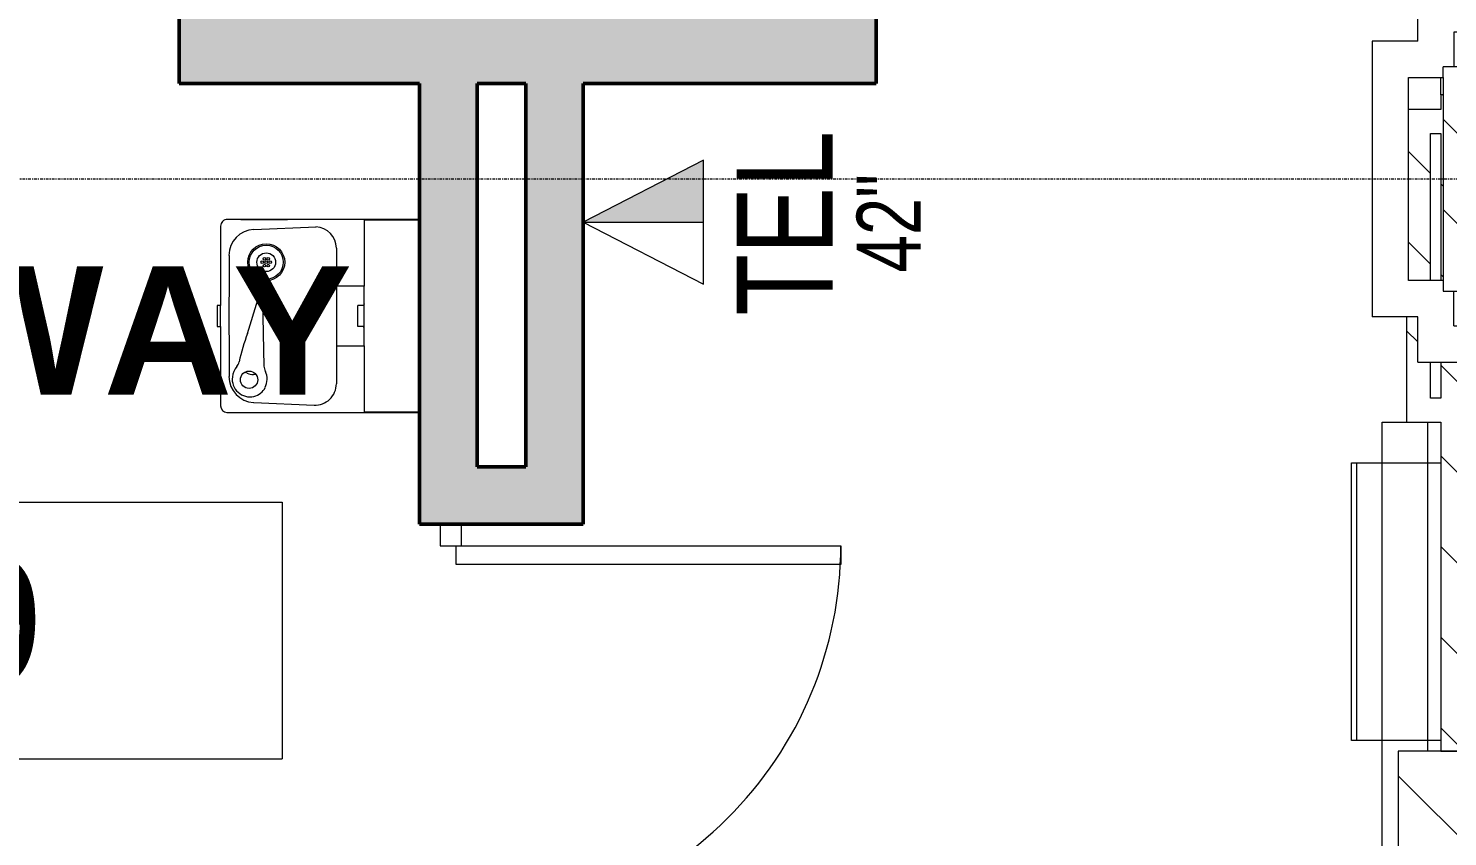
# Model space of a CAD drawing. Header units: inches. Extents: x -1205 to 1409, y -1117 to 895.
# Drawn here: x 677.9 to 810.8, y 461 to 536.6 of the extents above; entities that cross this region are included whole.
import ezdxf

# ---------------------------------------------------------------- set-up
doc = ezdxf.new("R2010")
doc.units = ezdxf.units.IN
doc.header["$MEASUREMENT"] = 0
doc.linetypes.add('Grid Line 1_4_', pattern=[0.4375, 0.25, -0.0625, 0.0625, -0.0625])
for name, color, linetype, lineweight in [('A-ANNO-NOTE', 131, 'Continuous', 9), ('A-AREA-IDEN', 2, 'Continuous', 9), ('A-DOOR', 31, 'Continuous', 13), ('A-FLOR', 192, 'Continuous', 13), ('A-GENM', 13, 'Continuous', 9), ('A-GLAZ-CWMG', 51, 'Continuous', 9), ('A-WALL', 113, 'Continuous', 13), ('A-WALL-PATT', 111, 'Continuous', 13), ('I-WALL', 2, 'Continuous', 13), ('P-SANR-FIXT', 6, 'Continuous', 9), ('Q-SPCQ', 91, 'Continuous', 13), ('S-COLS', 52, 'Continuous', 13), ('S-GRID', 1, 'Continuous', 9)]:
    doc.layers.add(name, color=color, linetype=linetype, lineweight=lineweight)
doc.styles.add('Arial_1', font='arial.ttf', dxfattribs={"width": 0.75, "height": 9})
doc.styles.add('Arial_2', font='arial.ttf', dxfattribs={"width": 0.75, "height": 6})
doc.styles.add('Arial_5', font='arial.ttf', dxfattribs={"height": 12})
doc.styles.add('Arial_B', font='arialbd.ttf', dxfattribs={"height": 12})
pattern_1 = [(135, (0, 0), (-4.24264, -4.24264), [])]

# ---------------------------------------------------------------- blocks, each defined once
blk = doc.blocks.new('Decorative-Pier - 8th - Standard-2247962-8TH FLOOR TELECOM PLAN')
at = {"layer": 'A-GENM'}
h = blk.add_hatch(dxfattribs=at)
h.set_pattern_fill('FP_30', color=53, style=0, pattern_type=2)
h.set_pattern_definition([(225, (522.506, -820.364), (4.24264, -4.24264), [])])
h.paths.add_polyline_path([(10.5, -9), (10.5, -4), (-10.5, -4), (-10.5, -10), (10.5, -10)], flags=0)
at = {"layer": 'A-GENM', "color": 53}
for p, q in [((-17.14, -0.61), (-10.5, -0.61)), ((-17.14, -0.61), (-17.14, -12.39)), ((-10.5, -0.61), (-10.5, -4)), ((10.5, -4), (10.5, -0.61)), ((10.5, -0.61), (17.14, -0.61)), ((17.14, -12.39), (17.14, -0.61)), ((-13.75, -4), (-13.75, -9)), ((-13.75, -4), (-10.5, -4)), ((13.75, -4), (10.5, -4)), ((13.75, -9), (13.75, -4)), ((-13.75, -9), (-10.5, -9)), ((-10.5, -9), (-10.5, -10)), ((10.5, -10), (10.5, -9)), ((13.75, -9), (10.5, -9)), ((-9.5, -10), (-10.5, -10)), ((-9.5, -13.25), (-9.5, -10)), ((9.5, -10), (10.5, -10)), ((9.5, -10), (9.5, -13.25)), ((-12.89, -12.39), (-17.14, -12.39)), ((-12.89, -12.39), (-12.89, -16.64)), ((9.5, -13.25), (-9.5, -13.25)), ((17.14, -12.39), (12.89, -12.39)), ((12.89, -12.39), (12.89, -16.64)), ((-12.89, -16.64), (12.89, -16.64))]:
    blk.add_line(p, q, dxfattribs=at)
at = {"layer": 'S-COLS', "color": 133, "lineweight": 20}
for p, q in [((10.5, -4), (-10.5, -4)), ((-10.5, -4), (-10.5, -9)), ((10.5, -9), (10.5, -4)), ((-9.5, -10), (9.5, -10))]:
    blk.add_line(p, q, dxfattribs=at)
blk = doc.blocks.new('equip-water-cooler-elkay-vrc8v2-ezh2o-vrc - LVRC8WSK-1385217-8TH FLOOR TELECOM PLAN')
at = {"layer": 'P-SANR-FIXT', "color": 53}
for p, q in [((-0.99, 18.62), (-8.41, 18.62)), ((-1.77, 18.62), (-6.27, 18.62)), ((0.99, 18.95), (-0.99, 18.95)), ((-0.99, 18.95), (-0.99, 18.62)), ((-0.99, 18.62), (0.99, 18.62)), ((0.99, 18.62), (0.99, 18.95)), ((8.4, 18.62), (0.99, 18.62)), ((6.23, 18.62), (1.73, 18.62)), ((-9.03, 18.03), (-9.03, 0)), ((9.04, 0), (9.04, 17.99)), ((-9.03, 16.72), (-9.03, 12.35)), ((-5.36, 16.13), (-5.3, 16.4)), ((-1.63, 16.12), (1.51, 15.14)), ((9.04, 16.72), (9.04, 12.35)), ((-8.1, 15.53), (-8.35, 9.88)), ((-5.52, 15.28), (-5.47, 15.54)), ((1.46, 14.71), (-4.69, 14.57)), ((1.61, 14.72), (1.46, 14.71)), ((1.51, 15.14), (1.7, 15.08)), ((1.81, 14.73), (1.61, 14.72)), ((1.7, 15.08), (1.89, 15.01)), ((2.01, 14.76), (1.81, 14.73)), ((1.89, 15.01), (2.07, 14.93)), ((2.19, 14.82), (2.01, 14.76)), ((2.07, 14.93), (2.19, 14.82)), ((8.1, 15.51), (8.35, 9.69)), ((6.35, 7.79), (-6.35, 7.79)), ((2.79, 7.79), (-2.79, 7.79)), ((-2.79, 7.79), (-2.79, 5.17)), ((2.79, 5.17), (2.79, 7.79)), ((-0.97, 5.77), (0.97, 5.77)), ((-0.97, 5.26), (-0.97, 5.77)), ((0.97, 5.26), (0.97, 5.77)), ((-2.79, 5.17), (-8.98, 5.17)), ((-8.98, 5.17), (-8.98, 0)), ((-2.79, 5.17), (2.79, 5.17)), ((-1.14, 5.17), (-0.97, 5.26)), ((1.15, 5.17), (0.97, 5.26)), ((8.98, 5.17), (2.79, 5.17)), ((8.98, 0), (8.98, 5.17))]:
    blk.add_line(p, q, dxfattribs=at)
for centre, radius in [((5.03, 14.35), 1.73), ((5.03, 14.35), 1.59), ((5.03, 14.35), 0.875), ((4.71, 14.53), 0.125), ((5.03, 14.72), 0.125), ((5.35, 14.53), 0.125), ((4.71, 14.16), 0.125), ((5.03, 14.35), 0.125), ((5.03, 13.97), 0.125), ((5.35, 14.16), 0.125)]:
    blk.add_circle(centre, radius, dxfattribs=at)
for centre, radius, start, end in [((-8.41, 18), 0.62, 90, 177.1403), ((8.4, 17.99), 0.633, 360, 90), ((-5.67, 15.41), 2.43, 90.0791, 177.0224), ((-5.91, 15.88), 1.66, 82.6943, 192.8695), ((-5.93, 15.62), 1.92, 51.2272, 83.1023), ((0.03, -4111.86), 4129.7, 89.92169, 90.07915), ((5.67, 15.41), 2.43, 2.4758, 89.9217), ((-4, 17.97), 1.12, 229.3661, 254.4886), ((-10.52, -9.69), 27.3, 70.9842, 76.8247), ((-6.03, 15.84), 1.54, 192.6373, 244.8968), ((-4.6, 13.32), 1.25, 94.2794, 118.1279), ((-6.35, 9.79), 2, 177.4609, 270), ((6.35, 9.79), 2, 270, 357.2546)]:
    blk.add_arc(centre, radius, start, end, dxfattribs=at)
blk.add_ellipse((-5.97, 15.96), major_axis=(0, 0.816), ratio=0.998952, dxfattribs=at)
for centre, major_axis, ratio, start_param, end_param in [((-3.9, 15.54), (0, 1.58), 0.998838, 1.184899, 1.570796), ((-5.91, 15.98), (1.71, 0), 0.998128, 4.248139, 5.148329)]:
    blk.add_ellipse(centre, major_axis=major_axis, ratio=ratio, start_param=start_param, end_param=end_param, dxfattribs=at)
blk = doc.blocks.new('Fire Hose Cabinet - 26_ x 8_5_ x 36_-3487109-8TH FLOOR TELECOM PLAN')
at = {"layer": 'Q-SPCQ', "color": 53, "lineweight": 9}
for p, q in [((-17.32, 4), (-17.32, 12.37)), ((-17.32, 12.37), (8.68, 12.37)), ((8.68, 12.37), (8.68, 4)), ((-17.32, 11.87), (8.68, 11.87)), ((8.68, 4), (-17.32, 4))]:
    blk.add_line(p, q, dxfattribs=at)
blk = doc.blocks.new('Curtain Wall-Store Front-Sgl w swing _ Bar - Elev_ Lobby-3258660-8TH FLOOR TELECOM PLAN')
at = {"layer": 'A-DOOR', "color": 133, "lineweight": 20}
for p, q in [((-18, 36.5), (-16.25, 36.5)), ((-18, 1), (-18, 36.5)), ((-16.25, 36.5), (-16.25, 0.5)), ((-16.25, 0.5), (-18, 0.5))]:
    blk.add_line(p, q, dxfattribs=at)
at = {"layer": 'A-DOOR', "color": 53, "lineweight": 9}
blk.add_arc((-18, 0.5), 36, 359.5, 90, dxfattribs=at)
blk = doc.blocks.new('Rectangular Mullion - 2_ x 2_ Office Front-1492531-8TH FLOOR TELECOM PLAN')
at = {"layer": 'A-GLAZ-CWMG', "color": 133, "lineweight": 20}
for p, q in [((0, 1), (-2, 1)), ((-2, 1), (-2, -1)), ((0, -1), (0, 1)), ((-2, -1), (0, -1))]:
    blk.add_line(p, q, dxfattribs=at)
blk = doc.blocks.new('18433_1 - AEO NY - CENTRAL_rvt-1-8TH FLOOR TELECOM PLAN')
at = {"layer": 'A-WALL-PATT', "lineweight": 9}
h = blk.add_hatch(dxfattribs=at)
h.set_pattern_fill('FP_1', color=53, style=0, pattern_type=2)
h.set_pattern_definition(pattern_1)
h.paths.add_polyline_path([(818.15, 468.96), (818.15, 505.36), (810.15, 505.36), (810.15, 468.96)], flags=0)
h.paths.add_polyline_path([(814.26, 508.76), (816.36, 508.76), (816.36, 512.01), (811.36, 512.01), (811.36, 508.76)], flags=0)
h.paths.add_polyline_path([(818.11, 512.01), (818.15, 512.01), (818.15, 530.38), (816.36, 530.38), (816.36, 512.01), (817.86, 512.01)], flags=0)
h.paths.add_polyline_path([(810.36, 513.01), (810.36, 530.38), (810.15, 530.38), (810.15, 513.01)], flags=0)
h.paths.add_polyline_path([(810.15, 570.38), (818.15, 570.38), (818.15, 797.38), (810.15, 797.38), (810.15, 790.38), (810.4, 790.38), (810.4, 590.38), (810.15, 590.38), (810.15, 578.65)], flags=0)
at = {"layer": 'A-WALL-PATT'}
h = blk.add_hatch(color=253, dxfattribs=at)
h.paths.add_polyline_path([(692.02, 531.45), (696.9, 531.45), (696.9, 541.7), (692.02, 541.7)], flags=0)
h.paths.add_polyline_path([(692.02, 581.7), (696.9, 581.7), (696.9, 585.01), (692.02, 585.01)], flags=0)
blk.add_hatch(color=253, dxfattribs=at).paths.add_polyline_path([(714.52, 531.45), (757.27, 531.45), (757.27, 538.7), (696.9, 538.7), (696.9, 531.45)], flags=0)
at = {"layer": 'A-WALL-PATT', "lineweight": 5}
h = blk.add_hatch(color=9, dxfattribs=at)
h.paths.add_polyline_path([(714.52, -62.56), (719.9, -62.56), (719.9, -62.12), (714.52, -62.12)], flags=0)
h.paths.add_polyline_path([(719.56, 6.41), (714.52, 6.61), (714.52, 6.21), (717.68, 6.34)], flags=0)
h.paths.add_polyline_path([(719.64, -2.56), (719.9, -2.56), (719.9, 8.81), (714.52, 8.81), (714.52, 8.62), (719.64, 8.41), (719.56, 6.41), (719.64, 4.41), (714.52, 4.21), (714.52, -2.56)], flags=0)
h.paths.add_polyline_path([(714.52, 490.19), (719.9, 490.19), (719.9, 531.45), (714.52, 531.45), (714.52, 518.15)], flags=0)
h = blk.add_hatch(color=9, dxfattribs=at)
h.paths.add_polyline_path([(724.46, 2.81), (729.84, 2.81), (729.84, 39.56), (724.46, 39.56), (724.46, 34.15)], flags=0)
h.paths.add_polyline_path([(729.84, 495.56), (729.84, 531.45), (724.46, 531.45), (724.46, 495.56)], flags=0)
at = {"layer": 'A-WALL-PATT', "lineweight": 9}
h = blk.add_hatch(dxfattribs=at)
h.set_pattern_fill('FP_1', color=53, style=0, pattern_type=2)
h.set_pattern_definition(pattern_1)
h.paths.add_polyline_path([(809.18, 502.01), (809.18, 505.36), (807.97, 505.36), (807.97, 509.61), (806.93, 509.61), (806.93, 502.01), (807.97, 502.01)], flags=0)
h.paths.add_polyline_path([(807.97, 513.01), (809.18, 513.01), (809.18, 529.01), (807.11, 529.01), (807.11, 513.01), (807.93, 513.01)], flags=0)
h = blk.add_hatch(dxfattribs=at)
h.set_pattern_fill('FP_1', color=53, style=0, pattern_type=2)
h.set_pattern_definition(pattern_1)
h.paths.add_polyline_path([(806.93, 499.76), (810.15, 499.76), (810.15, 502.01), (806.93, 502.01)], flags=0)
at = {"layer": 'A-WALL-PATT', "lineweight": 5}
blk.add_hatch(color=9, dxfattribs=at).paths.add_polyline_path([(729.84, 490.19), (729.84, 495.56), (719.9, 495.56), (719.9, 490.19)], flags=0)
at = {"layer": 'A-WALL-PATT', "lineweight": 9}
h = blk.add_hatch(dxfattribs=at)
h.set_pattern_fill('FP_1', color=53, style=0, pattern_type=2)
h.set_pattern_definition(pattern_1)
h.paths.add_polyline_path([(806.15, 91.71), (818.15, 91.71), (818.15, 118.13), (806.15, 118.13)], flags=0)
h.paths.add_polyline_path([(806.15, 155.63), (818.15, 155.63), (818.15, 207.63), (806.15, 207.63)], flags=0)
h.paths.add_polyline_path([(818.15, 245.13), (818.15, 307.13), (806.15, 307.13), (806.15, 245.13)], flags=0)
h.paths.add_polyline_path([(806.15, 344.63), (818.15, 344.63), (818.15, 398.63), (806.15, 398.63)], flags=0)
h.paths.add_polyline_path([(806.15, 441.13), (818.15, 441.13), (818.15, 468.96), (806.15, 468.96)], flags=0)
at = {"layer": 'A-FLOR', "color": 53, "lineweight": 9}
blk.add_line((810.15, 530.38), (810.15, 532.01), dxfattribs=at)
at = {"layer": 'A-WALL', "color": 133, "lineweight": 20}
for p, q in [((810.15, 530.38), (810.15, 529.01)), ((810.36, 530.38), (810.15, 530.38)), ((810.15, 526.76), (810.15, 513.01)), ((810.15, 505.36), (810.15, 502.01)), ((810.15, 499.76), (810.15, 468.96)), ((806.15, 468.96), (806.15, 441.13)), ((818.15, 468.96), (806.15, 468.96)), ((810.15, 468.96), (818.15, 468.96))]:
    blk.add_line(p, q, dxfattribs=at)
at = {"layer": 'I-WALL', "color": 213, "lineweight": 50}
for p, q in [((692.02, 541.7), (692.02, 531.45)), ((757.27, 531.45), (757.27, 538.7)), ((692.02, 531.45), (696.9, 531.45)), ((696.9, 531.45), (714.52, 531.45)), ((714.52, 531.45), (714.52, 490.19)), ((719.9, 531.45), (724.46, 531.45)), ((719.9, 495.56), (719.9, 531.45)), ((724.46, 531.45), (724.46, 495.56)), ((729.84, 531.45), (757.27, 531.45)), ((729.84, 495.56), (729.84, 531.45)), ((724.46, 495.56), (719.9, 495.56)), ((729.84, 490.19), (729.84, 495.56)), ((714.52, 490.19), (719.9, 490.19)), ((719.9, 490.19), (729.84, 490.19))]:
    blk.add_line(p, q, dxfattribs=at)
at = {"layer": 'I-WALL', "color": 133, "lineweight": 20}
for p, q in [((809.18, 529.01), (807.11, 529.01)), ((810.15, 529.01), (809.18, 529.01)), ((809.18, 513.01), (809.18, 526.76)), ((809.18, 526.76), (810.15, 526.76)), ((806.93, 509.61), (806.93, 502.01)), ((809.18, 502.01), (809.18, 505.36)), ((806.93, 502.01), (806.93, 499.76)), ((810.15, 502.01), (809.18, 502.01)), ((806.93, 499.76), (810.15, 499.76))]:
    blk.add_line(p, q, dxfattribs=at)
at = {"layer": 'I-WALL', "color": 253}
for p, q in [((804.65, 468.96), (804.65, 499.76)), ((804.65, 499.76), (806.93, 499.76)), ((808.9, 499.76), (808.9, 468.96)), ((804.65, 441.13), (804.65, 468.96))]:
    blk.add_line(p, q, dxfattribs=at)
at = {"layer": 'S-GRID', "linetype": 'Grid Line 1_4_'}
blk.add_line((965.79, 522.51), (-931.82, 522.51), dxfattribs=at)
at = {"color": 53, "lineweight": 9}
for name, p, rotation in [('Decorative-Pier - 8th - Standard-2247962-8TH FLOOR TELECOM PLAN', (820.36, 522.51), 270.0000000000002), ('equip-water-cooler-elkay-vrc8v2-ezh2o-vrc - LVRC8WSK-1385217-8TH FLOOR TELECOM PLAN', (714.52, 509.69), 89.99999999999974), ('Fire Hose Cabinet - 26_ x 8_5_ x 36_-3487109-8TH FLOOR TELECOM PLAN', (814.15, 487.28), 89.99999999999991), ('Rectangular Mullion - 2_ x 2_ Office Front-1492531-8TH FLOOR TELECOM PLAN', (717.46, 490.19), 90.00000000000007), ('Curtain Wall-Store Front-Sgl w swing _ Bar - Elev_ Lobby-3258660-8TH FLOOR TELECOM PLAN', (717.46, 470.19), 270.0000000000001)]:
    blk.add_blockref(name, p, dxfattribs=dict(at, rotation=rotation))
blk = doc.blocks.new('Room Tag - Room Tag-84095-8TH FLOOR TELECOM PLAN')
at = {"layer": 'A-AREA-IDEN'}
for p, q in [((-0.375, -0.0625), (-0.375, -0.3125)), ((-0.375, -0.0625), (0.375, -0.0625)), ((0.375, -0.0625), (0.375, -0.3125)), ((-0.375, -0.3125), (0.375, -0.3125))]:
    blk.add_line(p, q, dxfattribs=at)

msp = doc.modelspace()

# ---------------------------------------------------------------- block references
at = {"lineweight": 5}
msp.add_blockref('18433_1 - AEO NY - CENTRAL_rvt-1-8TH FLOOR TELECOM PLAN', (0, 0), dxfattribs=at)

# ---------------------------------------------------------------- next in the draw order: hatches: boundary and pattern name
at = {"layer": 'A-ANNO-NOTE'}
msp.add_hatch(color=256, dxfattribs=at).paths.add_polyline_path([(741.09, 518.48), (741.09, 524.28), (729.84, 518.48)], flags=0)

# ---------------------------------------------------------------- next in the draw order: linework, layer by layer
for p, q in [((741.09, 524.28), (729.84, 518.48)), ((741.09, 518.48), (741.09, 524.28)), ((729.84, 518.48), (741.09, 518.48))]:
    msp.add_line(p, q, dxfattribs=at)
at = {"layer": 'A-ANNO-NOTE', "lineweight": 20}
for p, q in [((741.09, 524.28), (729.84, 518.48)), ((741.09, 512.67), (741.09, 524.28)), ((729.84, 518.48), (741.09, 512.67))]:
    msp.add_line(p, q, dxfattribs=at)

# ---------------------------------------------------------------- next in the draw order: block references
at = {"layer": 'A-AREA-IDEN', "xscale": 95.99999999999994, "yscale": 95.99999999999994, "zscale": 95.99999999999994}
msp.add_blockref('Room Tag - Room Tag-84095-8TH FLOOR TELECOM PLAN', (665.65, 498.25), dxfattribs=at)

# ---------------------------------------------------------------- next in the draw order: texts
at = {"layer": 'A-ANNO-NOTE', "attachment_point": 1, "rotation": 90}
for s, insert, char_height, width, style in [('TEL', (744.2, 509.72), 9, 21.1343, 'Arial_1'), ('42"', (755.45, 513.76), 6, 11.3625, 'Arial_2')]:
    msp.add_mtext(s, dxfattribs=dict(at, insert=insert, char_height=char_height, width=width, style=style))
at = {"layer": 'A-AREA-IDEN', "char_height": 12, "attachment_point": 1}
for s, insert, width, style in [('HALLWAY', (624.41, 514.33), 99.687, 'Arial_B'), ('809', (651.37, 487.07), 33.633, 'Arial_5')]:
    msp.add_mtext(s, dxfattribs=dict(at, insert=insert, width=width, style=style))

doc.saveas('drawing.dxf')
